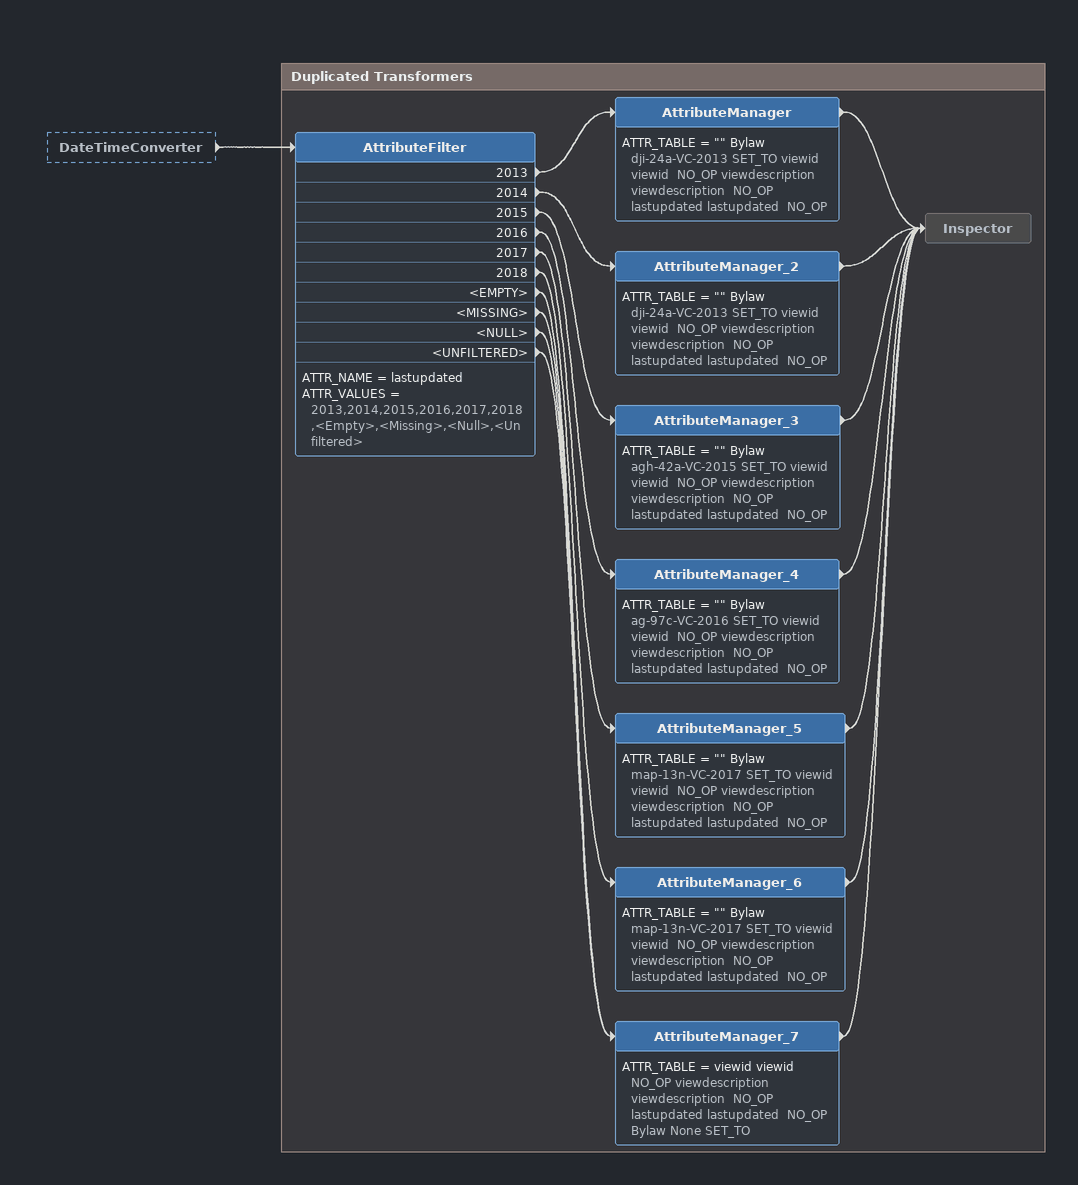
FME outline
DateTimeConverter [outside]
    -> AttributeFilter

Bookmark: Duplicated Transformers
AttributeFilter
    ATTR_NAME = lastupdated
    ATTR_VALUES = 2013,2014,2015,2016,2017,2018,<Empty>,<Missing>,<Null>,<Unfiltered>
    2013 -> AttributeManager
    2014 -> AttributeManager_2
    2015 -> AttributeManager_3
    2016 -> AttributeManager_4
    2017 -> AttributeManager_5
    2018 -> AttributeManager_6
    <EMPTY> -> AttributeManager_7
    <MISSING> -> AttributeManager_7
    <NULL> -> AttributeManager_7
    <UNFILTERED> -> AttributeManager_7
AttributeManager
    ATTR_TABLE = "" Bylaw dji-24a-VC-2013 SET_TO viewid viewid  NO_OP viewdescription viewdescription  NO_OP lastupdated lastupdated  NO_OP
    -> Inspector
AttributeManager_2
    ATTR_TABLE = "" Bylaw dji-24a-VC-2013 SET_TO viewid viewid  NO_OP viewdescription viewdescription  NO_OP lastupdated lastupdated  NO_OP
    -> Inspector
AttributeManager_3
    ATTR_TABLE = "" Bylaw agh-42a-VC-2015 SET_TO viewid viewid  NO_OP viewdescription viewdescription  NO_OP lastupdated lastupdated  NO_OP
    -> Inspector
AttributeManager_4
    ATTR_TABLE = "" Bylaw ag-97c-VC-2016 SET_TO viewid viewid  NO_OP viewdescription viewdescription  NO_OP lastupdated lastupdated  NO_OP
    -> Inspector
AttributeManager_5
    ATTR_TABLE = "" Bylaw map-13n-VC-2017 SET_TO viewid viewid  NO_OP viewdescription viewdescription  NO_OP lastupdated lastupdated  NO_OP
    -> Inspector
AttributeManager_6
    ATTR_TABLE = "" Bylaw map-13n-VC-2017 SET_TO viewid viewid  NO_OP viewdescription viewdescription  NO_OP lastupdated lastupdated  NO_OP
    -> Inspector
AttributeManager_7
    ATTR_TABLE = viewid viewid  NO_OP viewdescription viewdescription  NO_OP lastupdated lastupdated  NO_OP  Bylaw None SET_TO
    -> Inspector
Inspector [off]
